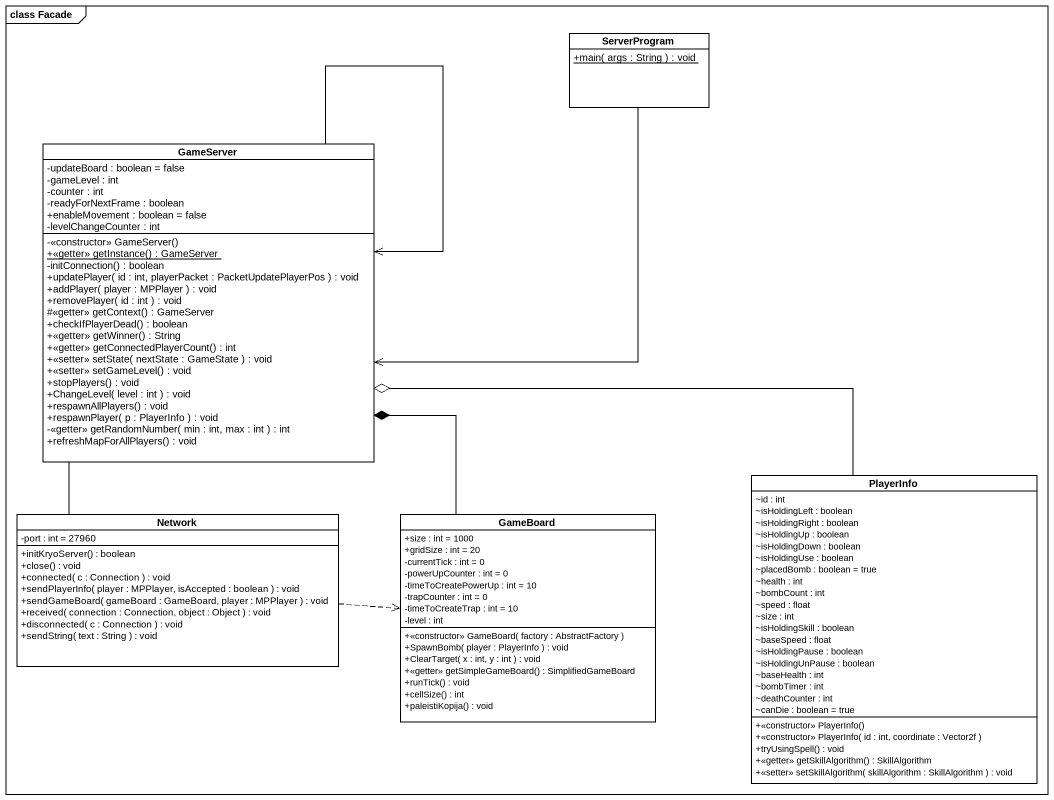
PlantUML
@startuml
mainframe class Facade
hide circle
hide empty members
skinparam classAttributeIconSize 0
class ServerProgram {
  {static} +main( args : String ) : void
}
class GameServer {
  -updateBoard : boolean = false
  -gameLevel : int
  -counter : int
  -readyForNextFrame : boolean
  +enableMovement : boolean = false
  -levelChangeCounter : int
  -<<constructor>> GameServer()
  {static} +<<getter>> getInstance() : GameServer
  -initConnection() : boolean
  +updatePlayer( id : int, playerPacket : PacketUpdatePlayerPos ) : void
  +addPlayer( player : MPPlayer ) : void
  +removePlayer( id : int ) : void
  #<<getter>> getContext() : GameServer
  +checkIfPlayerDead() : boolean
  +<<getter>> getWinner() : String
  +<<getter>> getConnectedPlayerCount() : int
  +<<setter>> setState( nextState : GameState ) : void
  +<<setter>> setGameLevel() : void
  +stopPlayers() : void
  +ChangeLevel( level : int ) : void
  +respawnAllPlayers() : void
  +respawnPlayer( p : PlayerInfo ) : void
  -<<getter>> getRandomNumber( min : int, max : int ) : int
  +refreshMapForAllPlayers() : void
}
class "Network" as Network_ {
  -port : int = 27960
  +initKryoServer() : boolean
  +close() : void
  +connected( c : Connection ) : void
  +sendPlayerInfo( player : MPPlayer, isAccepted : boolean ) : void
  +sendGameBoard( gameBoard : GameBoard, player : MPPlayer ) : void
  +received( connection : Connection, object : Object ) : void
  +disconnected( c : Connection ) : void
  +sendString( text : String ) : void
}
class GameBoard {
  +size : int = 1000
  +gridSize : int = 20
  -currentTick : int = 0
  -powerUpCounter : int = 0
  -timeToCreatePowerUp : int = 10
  -trapCounter : int = 0
  -timeToCreateTrap : int = 10
  -level : int
  +<<constructor>> GameBoard( factory : AbstractFactory )
  +SpawnBomb( player : PlayerInfo ) : void
  +ClearTarget( x : int, y : int ) : void
  +<<getter>> getSimpleGameBoard() : SimplifiedGameBoard
  +runTick() : void
  +cellSize() : int
  +paleistiKopija() : void
}
class PlayerInfo {
  ~id : int
  ~isHoldingLeft : boolean
  ~isHoldingRight : boolean
  ~isHoldingUp : boolean
  ~isHoldingDown : boolean
  ~isHoldingUse : boolean
  ~placedBomb : boolean = true
  ~health : int
  ~bombCount : int
  ~speed : float
  ~size : int
  ~isHoldingSkill : boolean
  ~baseSpeed : float
  ~isHoldingPause : boolean
  ~isHoldingUnPause : boolean
  ~baseHealth : int
  ~bombTimer : int
  ~deathCounter : int
  ~canDie : boolean = true
  +<<constructor>> PlayerInfo()
  +<<constructor>> PlayerInfo( id : int, coordinate : Vector2f )
  +tryUsingSpell() : void
  +<<getter>> getSkillAlgorithm() : SkillAlgorithm
  +<<setter>> setSkillAlgorithm( skillAlgorithm : SkillAlgorithm ) : void
}
ServerProgram -left-> GameServer
GameServer --> GameServer
GameServer -- Network_
GameServer *-- GameBoard
GameServer o-right- PlayerInfo
Network_ .right.> GameBoard
@enduml
